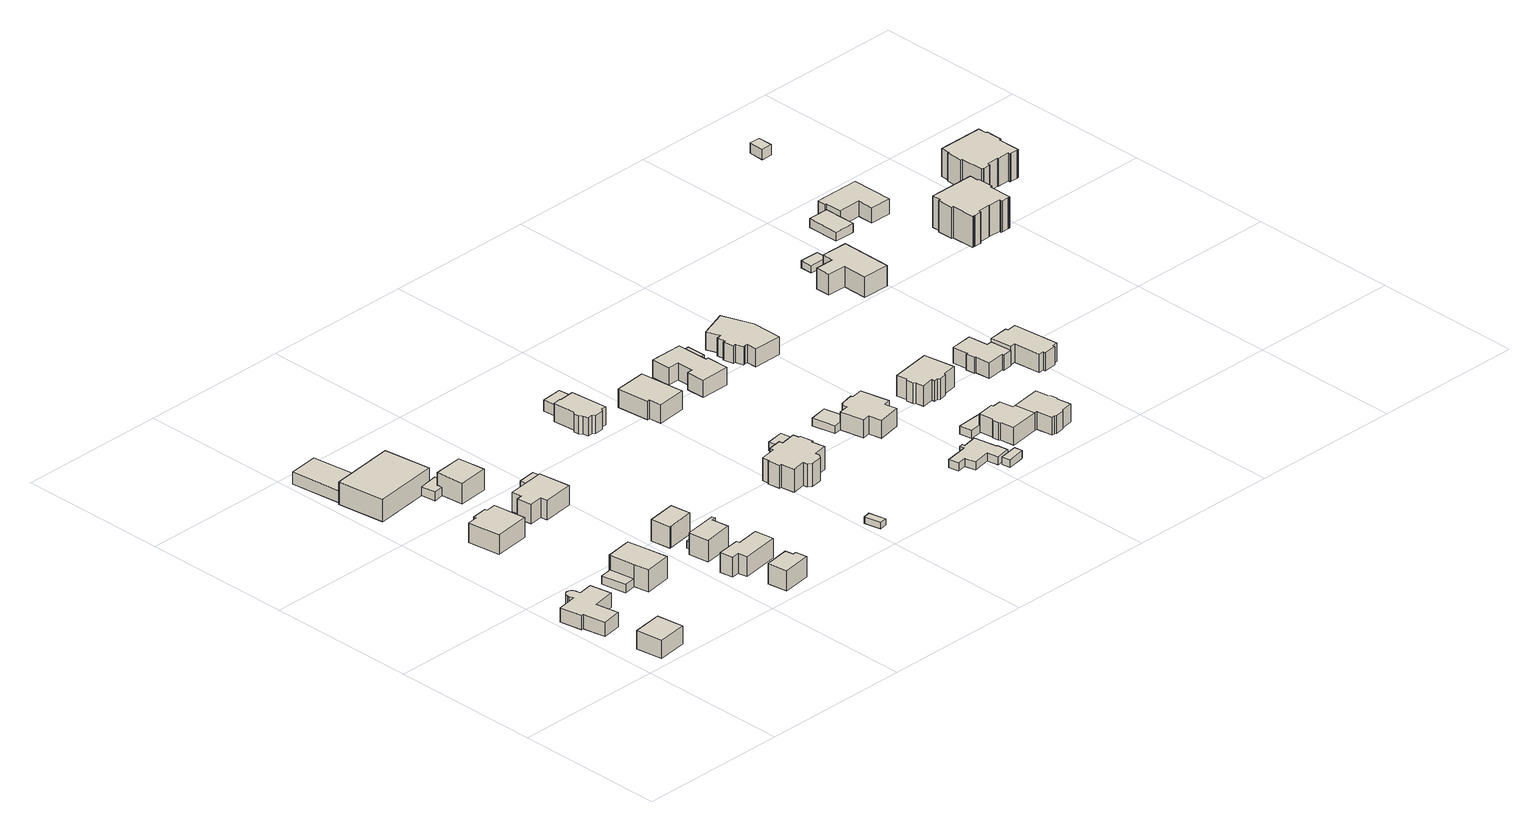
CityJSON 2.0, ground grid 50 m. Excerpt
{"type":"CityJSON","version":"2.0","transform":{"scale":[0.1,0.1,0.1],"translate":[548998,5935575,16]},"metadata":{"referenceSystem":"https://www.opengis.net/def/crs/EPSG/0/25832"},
"CityObjects":{
"building1":{"type":"Building","attributes":{"Gemeindeschluessel":"02200227","Geometrietyp2DReferenz":"3000","BezugspunktDach":"2000","function":"31001_1010","measuredHeight":7.15,"storeysAboveGround":2},"address":[{"country":"Germany","locality":"Hamburg","thoroughfareNumber":"17b","thoroughfareName":"Am Leuchtturm","postcode":"22559"}],"geometry":[{"type":"Solid","lod":"1","boundaries":[[[[0,1,2,3]],[[4,5,6,7]],[[2,4,7,3]],[[1,5,4,2]],[[0,6,5,1]],[[3,7,6,0]]]]}]},
"building2":{"type":"Building","attributes":{"Gemeindeschluessel":"02200227","Geometrietyp2DReferenz":"3000","BezugspunktDach":"2000","function":"31001_1010","measuredHeight":6.44,"storeysAboveGround":1},"address":[{"country":"Germany","locality":"Hamburg","thoroughfareNumber":"2a","thoroughfareName":"Leuchtturmweg","postcode":"22559"}],"geometry":[{"type":"Solid","lod":"1","boundaries":[[[[8,9,10,11,12,13,14,15,16,17,18,19,20,21,22,23,24,25,26]],[[27,28,29,30,31,32,33,34,35,36,37,38,39,40,41,42,43,44,45]],[[25,27,45,26]],[[24,28,27,25]],[[23,29,28,24]],[[22,30,29,23]],[[21,31,30,22]],[[20,32,31,21]],[[19,33,32,20]],[[18,34,33,19]],[[17,35,34,18]],[[16,36,35,17]],[[15,37,36,16]],[[14,38,37,15]],[[13,39,38,14]],[[12,40,39,13]],[[11,41,40,12]],[[10,42,41,11]],[[9,43,42,10]],[[8,44,43,9]],[[26,45,44,8]]]]}]},
"building3":{"type":"Building","attributes":{"Gemeindeschluessel":"02200227","Geometrietyp2DReferenz":"3000","BezugspunktDach":"2000","function":"31001_2460","measuredHeight":2.75,"storeysAboveGround":1},"address":[{"country":"Germany","locality":"Hamburg","thoroughfareName":"Leuchtturmweg","postcode":"22559"}],"geometry":[{"type":"Solid","lod":"1","boundaries":[[[[46,47,48,49]],[[50,51,52,53]],[[48,50,53,49]],[[47,51,50,48]],[[46,52,51,47]],[[49,53,52,46]]]]}]},
"building4":{"type":"Building","attributes":{"Gemeindeschluessel":"02200227","Geometrietyp2DReferenz":"3000","BezugspunktDach":"2000","function":"31001_1100","measuredHeight":9.57,"storeysAboveGround":1},"address":[{"country":"Germany","locality":"Hamburg","thoroughfareNumber":"2c","thoroughfareName":"Leuchtturmweg","postcode":"22559"}],"geometry":[{"type":"Solid","lod":"1","boundaries":[[[[54,55,56,57,58,59]],[[60,61,62,63,64,65]],[[58,60,65,59]],[[57,61,60,58]],[[56,62,61,57]],[[55,63,62,56]],[[54,64,63,55]],[[59,65,64,54]]]]}]},
"building5":{"type":"Building","attributes":{"Gemeindeschluessel":"02200227","Geometrietyp2DReferenz":"3000","BezugspunktDach":"2000","function":"31001_1010","measuredHeight":8.08,"storeysAboveGround":1},"address":[{"country":"Germany","locality":"Hamburg","thoroughfareNumber":"3","thoroughfareName":"Leuchtturmweg","postcode":"22559"}],"geometry":[{"type":"Solid","lod":"1","boundaries":[[[[66,67,68,69,70,71,72,73]],[[74,75,76,77,78,79,80,81]],[[72,74,81,73]],[[71,75,74,72]],[[70,76,75,71]],[[69,77,76,70]],[[68,78,77,69]],[[67,79,78,68]],[[66,80,79,67]],[[73,81,80,66]]]]}]},
"building6":{"type":"Building","attributes":{"Gemeindeschluessel":"02200227","Geometrietyp2DReferenz":"3000","BezugspunktDach":"2000","function":"31001_2700","measuredHeight":4.44,"storeysAboveGround":1},"address":[{"country":"Germany","locality":"Hamburg","thoroughfareNumber":"132a","thoroughfareName":"Tinsdaler Heideweg","postcode":"22559"}],"geometry":[{"type":"Solid","lod":"1","boundaries":[[[[82,83,84,85]],[[86,87,88,89]],[[84,86,89,85]],[[83,87,86,84]],[[82,88,87,83]],[[85,89,88,82]]]]}]},
"building7":{"type":"Building","attributes":{"Gemeindeschluessel":"02200227","Geometrietyp2DReferenz":"3000","BezugspunktDach":"2000","function":"31001_1010","measuredHeight":10.08,"storeysAboveGround":2},"address":[{"country":"Germany","locality":"Hamburg","thoroughfareName":"Am Leuchtturm","postcode":"22559"}],"geometry":[{"type":"Solid","lod":"1","boundaries":[[[[90,91,92,93,84]],[[94,95,96,97,98]],[[93,94,98,84]],[[92,95,94,93]],[[91,96,95,92]],[[90,97,96,91]],[[84,98,97,90]]]]}]},
"building8":{"type":"Building","attributes":{"Gemeindeschluessel":"02200227","Geometrietyp2DReferenz":"3000","BezugspunktDach":"2000","function":"31001_2460","measuredHeight":3.38,"storeysAboveGround":1},"address":[{"country":"Germany","locality":"Hamburg","thoroughfareName":"Am Leuchtturm","postcode":"22559"}],"geometry":[{"type":"Solid","lod":"1","boundaries":[[[[99,100,101,102,103,104]],[[105,106,107,108,109,110]],[[103,105,110,104]],[[102,106,105,103]],[[101,107,106,102]],[[100,108,107,101]],[[99,109,108,100]],[[104,110,109,99]]]]}]},
"building9":{"type":"Building","attributes":{"Gemeindeschluessel":"02200227","Geometrietyp2DReferenz":"3000","BezugspunktDach":"2000","function":"31001_1010","measuredHeight":9.31,"storeysAboveGround":1},"address":[{"country":"Germany","locality":"Hamburg","thoroughfareNumber":"19","thoroughfareName":"Am Leuchtturm","postcode":"22559"}],"geometry":[{"type":"Solid","lod":"1","boundaries":[[[[111,112,113,114,115,116]],[[117,118,119,120,121,122]],[[115,117,122,116]],[[114,118,117,115]],[[113,119,118,114]],[[112,120,119,113]],[[111,121,120,112]],[[116,122,121,111]]]]}]},
"building10":{"type":"Building","attributes":{"Gemeindeschluessel":"02200227","Geometrietyp2DReferenz":"3000","BezugspunktDach":"2000","function":"31001_1010","measuredHeight":9.74,"storeysAboveGround":1},"address":[{"country":"Germany","locality":"Hamburg","thoroughfareNumber":"31","thoroughfareName":"Am Leuchtturm","postcode":"22559"}],"geometry":[{"type":"Solid","lod":"1","boundaries":[[[[123,124,125,126]],[[127,128,129,130]],[[125,127,130,126]],[[124,128,127,125]],[[123,129,128,124]],[[126,130,129,123]]]]}]},
"building11":{"type":"Building","attributes":{"Gemeindeschluessel":"02200227","Geometrietyp2DReferenz":"3000","BezugspunktDach":"2000","function":"31001_1010","measuredHeight":8.54,"storeysAboveGround":1},"address":[{"country":"Germany","locality":"Hamburg","thoroughfareNumber":"27","thoroughfareName":"Am Leuchtturm","postcode":"22559"}],"geometry":[{"type":"Solid","lod":"1","boundaries":[[[[131,132,133,134,135,136,137,138,139]],[[140,141,142,143,144,145,146,147,148]],[[138,140,148,139]],[[137,141,140,138]],[[136,142,141,137]],[[135,143,142,136]],[[134,144,143,135]],[[133,145,144,134]],[[132,146,145,133]],[[131,147,146,132]],[[139,148,147,131]]]]}]},
"building12":{"type":"Building","attributes":{"Gemeindeschluessel":"02200227","Geometrietyp2DReferenz":"3000","BezugspunktDach":"2000","function":"31001_1010","measuredHeight":10.08,"storeysAboveGround":1},"address":[{"country":"Germany","locality":"Hamburg","thoroughfareNumber":"21","thoroughfareName":"Am Leuchtturm","postcode":"22559"}],"geometry":[{"type":"Solid","lod":"1","boundaries":[[[[149,150,151,152,153,154,155,156,157]],[[158,159,160,161,162,163,164,165,166]],[[156,158,166,157]],[[155,159,158,156]],[[154,160,159,155]],[[153,161,160,154]],[[152,162,161,153]],[[151,163,162,152]],[[150,164,163,151]],[[149,165,164,150]],[[157,166,165,149]]]]}]},
"building13":{"type":"Building","attributes":{"Gemeindeschluessel":"02200227","Geometrietyp2DReferenz":"3000","BezugspunktDach":"2000","function":"31001_1010","measuredHeight":8.75,"storeysAboveGround":1},"address":[{"country":"Germany","locality":"Hamburg","thoroughfareNumber":"23","thoroughfareName":"Am Leuchtturm","postcode":"22559"}],"geometry":[{"type":"Solid","lod":"1","boundaries":[[[[167,168,169,170,171,172]],[[173,174,175,176,177,178]],[[171,173,178,172]],[[170,174,173,171]],[[169,175,174,170]],[[168,176,175,169]],[[167,177,176,168]],[[172,178,177,167]]]]}]},
"building14":{"type":"Building","attributes":{"Gemeindeschluessel":"02200227","Geometrietyp2DReferenz":"3000","BezugspunktDach":"2000","function":"31001_1010","measuredHeight":9.47,"storeysAboveGround":1},"address":[{"country":"Germany","locality":"Hamburg","thoroughfareNumber":"25","thoroughfareName":"Am Leuchtturm","postcode":"22559"}],"geometry":[{"type":"Solid","lod":"1","boundaries":[[[[179,180,181,182,183]],[[184,185,186,187,188]],[[182,184,188,183]],[[181,185,184,182]],[[180,186,185,181]],[[179,187,186,180]],[[183,188,187,179]]]]}]},
"building15":{"type":"Building","attributes":{"Gemeindeschluessel":"02200227","Geometrietyp2DReferenz":"3000","BezugspunktDach":"2000","function":"31001_2460","measuredHeight":2.35,"storeysAboveGround":1},"address":[{"country":"Germany","locality":"Hamburg","thoroughfareName":"Am Leuchtturm","postcode":"22559"}],"geometry":[{"type":"Solid","lod":"1","boundaries":[[[[189,190,191,192]],[[193,194,195,196]],[[191,193,196,192]],[[190,194,193,191]],[[189,195,194,190]],[[192,196,195,189]]]]}]},
"building16":{"type":"Building","attributes":{"Gemeindeschluessel":"02200227","Geometrietyp2DReferenz":"3000","BezugspunktDach":"2000","function":"31001_2460","measuredHeight":3,"storeysAboveGround":1},"address":[{"country":"Germany","locality":"Hamburg","thoroughfareName":"Am Leuchtturm","postcode":"22559"}],"geometry":[{"type":"Solid","lod":"1","boundaries":[[[[197,198,199,200,201]],[[202,203,204,205,206]],[[200,202,206,201]],[[199,203,202,200]],[[198,204,203,199]],[[197,205,204,198]],[[201,206,205,197]]]]}]},
"building17":{"type":"Building","attributes":{"Gemeindeschluessel":"02200227","Geometrietyp2DReferenz":"3000","BezugspunktDach":"2000","function":"31001_2460","measuredHeight":2.07,"storeysAboveGround":1},"address":[{"country":"Germany","locality":"Hamburg","thoroughfareName":"Am Leuchtturm","postcode":"22559"}],"geometry":[{"type":"Solid","lod":"1","boundaries":[[[[207,208,209,210]],[[211,212,213,214]],[[209,211,214,210]],[[208,212,211,209]],[[207,213,212,208]],[[210,214,213,207]]]]}]},
"building18":{"type":"Building","attributes":{"Gemeindeschluessel":"02200227","Geometrietyp2DReferenz":"3000","BezugspunktDach":"2000","function":"31001_1100","measuredHeight":7.93,"storeysAboveGround":1},"address":[{"country":"Germany","locality":"Hamburg","thoroughfareNumber":"26","thoroughfareName":"Am Leuchtturm","postcode":"22559"}],"geometry":[{"type":"Solid","lod":"1","boundaries":[[[[215,216,217,218,219,220,221,222,223,224,225,226,227,228]],[[229,230,231,232,233,234,235,236,237,238,239,240,241,242]],[[227,229,242,228]],[[226,230,229,227]],[[225,231,230,226]],[[224,232,231,225]],[[223,233,232,224]],[[222,234,233,223]],[[221,235,234,222]],[[220,236,235,221]],[[219,237,236,220]],[[218,238,237,219]],[[217,239,238,218]],[[216,240,239,217]],[[215,241,240,216]],[[228,242,241,215]]]]}]},
"building19":{"type":"Building","attributes":{"Gemeindeschluessel":"02200227","Geometrietyp2DReferenz":"3000","BezugspunktDach":"2000","function":"31001_1010","measuredHeight":8.95,"storeysAboveGround":1},"address":[{"country":"Germany","locality":"Hamburg","thoroughfareNumber":"2","thoroughfareName":"Leuchtturmweg","postcode":"22559"}],"geometry":[{"type":"Solid","lod":"1","boundaries":[[[[243,244,245,246,247,248,249,250,251,252,253,254,255,256,257,258,259,260,261,262,263,264,265]],[[266,267,268,269,270,271,272,273,274,275,276,277,278,279,280,281,282,283,284,285,286,287,288]],[[264,266,288,265]],[[263,267,266,264]],[[262,268,267,263]],[[261,269,268,262]],[[260,270,269,261]],[[259,271,270,260]],[[258,272,271,259]],[[257,273,272,258]],[[256,274,273,257]],[[255,275,274,256]],[[254,276,275,255]],[[253,277,276,254]],[[252,278,277,253]],[[251,279,278,252]],[[250,280,279,251]],[[249,281,280,250]],[[248,282,281,249]],[[247,283,282,248]],[[246,284,283,247]],[[245,285,284,246]],[[244,286,285,245]],[[243,287,286,244]],[[265,288,287,243]]]]}]},
"building20":{"type":"Building","attributes":{"Gemeindeschluessel":"02200227","Geometrietyp2DReferenz":"3000","BezugspunktDach":"2000","function":"31001_2460","measuredHeight":4.16,"storeysAboveGround":1},"address":[{"country":"Germany","locality":"Hamburg","thoroughfareName":"Am Leuchtturm","postcode":"22559"}],"geometry":[{"type":"Solid","lod":"1","boundaries":[[[[289,290,291,292,293]],[[294,295,296,297,298]],[[292,294,298,293]],[[291,295,294,292]],[[290,296,295,291]],[[289,297,296,290]],[[293,298,297,289]]]]}]},
"building21":{"type":"Building","attributes":{"Gemeindeschluessel":"02200227","Geometrietyp2DReferenz":"3000","BezugspunktDach":"2000","function":"31001_2460","measuredHeight":2.77,"storeysAboveGround":1},"address":[{"country":"Germany","locality":"Hamburg","thoroughfareName":"Leuchtturmweg","postcode":"22559"}],"geometry":[{"type":"Solid","lod":"1","boundaries":[[[[299,300,258,257,256,255,301]],[[302,303,304,305,306,307,308]],[[255,302,308,301]],[[256,303,302,255]],[[257,304,303,256]],[[258,305,304,257]],[[300,306,305,258]],[[299,307,306,300]],[[301,308,307,299]]]]}]},
"building22":{"type":"Building","attributes":{"Gemeindeschluessel":"02200227","Geometrietyp2DReferenz":"3000","BezugspunktDach":"2000","function":"31001_1010","measuredHeight":8.62,"storeysAboveGround":1},"address":[{"country":"Germany","locality":"Hamburg","thoroughfareNumber":"7","thoroughfareName":"Leuchtturmweg","postcode":"22559"}],"geometry":[{"type":"Solid","lod":"1","boundaries":[[[[309,310,311,312,313,314]],[[315,316,317,318,319,320]],[[313,315,320,314]],[[312,316,315,313]],[[311,317,316,312]],[[310,318,317,311]],[[309,319,318,310]],[[314,320,319,309]]]]}]},
"building23":{"type":"Building","attributes":{"Gemeindeschluessel":"02200227","Geometrietyp2DReferenz":"3000","BezugspunktDach":"2000","function":"31001_2460","measuredHeight":2.58,"storeysAboveGround":1},"address":[{"country":"Germany","locality":"Hamburg","thoroughfareName":"Leuchtturmweg","postcode":"22559"}],"geometry":[{"type":"Solid","lod":"1","boundaries":[[[[321,322,323,324,325,326]],[[327,328,329,330,331,332]],[[325,327,332,326]],[[324,328,327,325]],[[323,329,328,324]],[[322,330,329,323]],[[321,331,330,322]],[[326,332,331,321]]]]}]},
"building24":{"type":"Building","attributes":{"Gemeindeschluessel":"02200227","Geometrietyp2DReferenz":"3000","BezugspunktDach":"2000","function":"31001_1100","measuredHeight":7.25,"storeysAboveGround":1},"address":[{"country":"Germany","locality":"Hamburg","thoroughfareNumber":"9","thoroughfareName":"Leuchtturmweg","postcode":"22559"}],"geometry":[{"type":"Solid","lod":"1","boundaries":[[[[333,334,335,336,337,338,339,340,341,342]],[[343,344,345,346,347,348,349,350,351,352]],[[341,343,352,342]],[[340,344,343,341]],[[339,345,344,340]],[[338,346,345,339]],[[337,347,346,338]],[[336,348,347,337]],[[335,349,348,336]],[[334,350,349,335]],[[333,351,350,334]],[[342,352,351,333]]]]}]},
"building25":{"type":"Building","attributes":{"Gemeindeschluessel":"02200227","Geometrietyp2DReferenz":"3000","BezugspunktDach":"2000","function":"31001_1010","measuredHeight":2.7,"storeysAboveGround":1},"address":[{"country":"Germany","locality":"Hamburg","thoroughfareNumber":"14","thoroughfareName":"Am Leuchtturm","postcode":"22559"}],"geometry":[{"type":"Solid","lod":"1","boundaries":[[[[353,354,355,356,357,358,359,360,361,362,363,364,365,366]],[[367,368,369,370,371,372,373,374,375,376,377,378,379,380]],[[365,367,380,366]],[[364,368,367,365]],[[363,369,368,364]],[[362,370,369,363]],[[361,371,370,362]],[[360,372,371,361]],[[359,373,372,360]],[[358,374,373,359]],[[357,375,374,358]],[[356,376,375,357]],[[355,377,376,356]],[[354,378,377,355]],[[353,379,378,354]],[[366,380,379,353]]]]}]},
"building26":{"type":"Building","attributes":{"Gemeindeschluessel":"02200227","Geometrietyp2DReferenz":"3000","BezugspunktDach":"2000","function":"31001_1100","measuredHeight":7.59,"storeysAboveGround":1},"address":[{"country":"Germany","locality":"Hamburg","thoroughfareNumber":"8","thoroughfareName":"Leuchtturmweg","postcode":"22559"}],"geometry":[{"type":"Solid","lod":"1","boundaries":[[[[381,382,324,323,322,383,384,385,386,387,388,389,390,391]],[[392,393,394,395,396,397,398,399,400,401,402,403,404,405]],[[390,392,405,391]],[[389,393,392,390]],[[388,394,393,389]],[[387,395,394,388]],[[386,396,395,387]],[[385,397,396,386]],[[384,398,397,385]],[[383,399,398,384]],[[322,400,399,383]],[[323,401,400,322]],[[324,402,401,323]],[[382,403,402,324]],[[381,404,403,382]],[[391,405,404,381]]]]}]},
"building27":{"type":"Building","attributes":{"Gemeindeschluessel":"02200227","Geometrietyp2DReferenz":"3000","BezugspunktDach":"2000","function":"31001_2460","measuredHeight":2.85,"storeysAboveGround":1},"address":[{"country":"Germany","locality":"Hamburg","thoroughfareName":"Am Leuchtturm","postcode":"22559"}],"geometry":[{"type":"Solid","lod":"1","boundaries":[[[[406,407,408,409,410]],[[411,412,413,414,415]],[[409,411,415,410]],[[408,412,411,409]],[[407,413,412,408]],[[406,414,413,407]],[[410,415,414,406]]]]}]},
"building28":{"type":"Building","attributes":{"Gemeindeschluessel":"02200227","Geometrietyp2DReferenz":"3000","BezugspunktDach":"2000","function":"31001_2460","measuredHeight":4.83,"storeysAboveGround":1},"address":[{"country":"Germany","locality":"Hamburg","thoroughfareName":"Leuchtturmweg","postcode":"22559"}],"geometry":[{"type":"Solid","lod":"1","boundaries":[[[[416,417,418,419]],[[420,421,422,423]],[[418,420,423,419]],[[417,421,420,418]],[[416,422,421,417]],[[419,423,422,416]]]]}]},
"building29":{"type":"Building","attributes":{"Gemeindeschluessel":"02200227","Geometrietyp2DReferenz":"3000","BezugspunktDach":"2000","function":"31001_2460","measuredHeight":2.62,"storeysAboveGround":1},"address":[{"country":"Germany","locality":"Hamburg","thoroughfareName":"Leuchtturmweg","postcode":"22559"}],"geometry":[{"type":"Solid","lod":"1","boundaries":[[[[424,425,426,427,428,429]],[[430,431,432,433,434,435]],[[428,430,435,429]],[[427,431,430,428]],[[426,432,431,427]],[[425,433,432,426]],[[424,434,433,425]],[[429,435,434,424]]]]}]},
"building30":{"type":"Building","attributes":{"Gemeindeschluessel":"02200227","Geometrietyp2DReferenz":"3000","BezugspunktDach":"2000","function":"31001_1010","measuredHeight":7.12,"storeysAboveGround":1},"address":[{"country":"Germany","locality":"Hamburg","thoroughfareNumber":"12a","thoroughfareName":"Leuchtturmweg","postcode":"22559"}],"geometry":[{"type":"Solid","lod":"1","boundaries":[[[[436,437,438,439,440,441,442,443,444,445,446,447,448,449]],[[450,451,452,453,454,455,456,457,458,459,460,461,462,463]],[[448,450,463,449]],[[447,451,450,448]],[[446,452,451,447]],[[445,453,452,446]],[[444,454,453,445]],[[443,455,454,444]],[[442,456,455,443]],[[441,457,456,442]],[[440,458,457,441]],[[439,459,458,440]],[[438,460,459,439]],[[437,461,460,438]],[[436,462,461,437]],[[449,463,462,436]]]]}]},
"building31":{"type":"Building","attributes":{"Gemeindeschluessel":"02200227","Geometrietyp2DReferenz":"3000","BezugspunktDach":"2000","function":"31001_1010","measuredHeight":6.06,"storeysAboveGround":1},"address":[{"country":"Germany","locality":"Hamburg","thoroughfareNumber":"11","thoroughfareName":"Leuchtturmweg","postcode":"22559"}],"geometry":[{"type":"Solid","lod":"1","boundaries":[[[[464,465,466,467,468,469,470,471,472,473,474,475,476,477,478]],[[479,480,481,482,483,484,485,486,487,488,489,490,491,492,493]],[[477,479,493,478]],[[476,480,479,477]],[[475,481,480,476]],[[474,482,481,475]],[[473,483,482,474]],[[472,484,483,473]],[[471,485,484,472]],[[470,486,485,471]],[[469,487,486,470]],[[468,488,487,469]],[[467,489,488,468]],[[466,490,489,467]],[[465,491,490,466]],[[464,492,491,465]],[[478,493,492,464]]]]}]},
"building32":{"type":"Building","attributes":{"Gemeindeschluessel":"02200227","Geometrietyp2DReferenz":"3000","BezugspunktDach":"2000","function":"31001_1010","measuredHeight":8.93,"storeysAboveGround":1},"address":[{"country":"Germany","locality":"Hamburg","thoroughfareNumber":"10","thoroughfareName":"Leuchtturmweg","postcode":"22559"}],"geometry":[{"type":"Solid","lod":"1","boundaries":[[[[494,495,496,497,498,499,500,501,502,503,504,505,506,507]],[[508,509,510,511,512,513,514,515,516,517,518,519,520,521]],[[506,508,521,507]],[[505,509,508,506]],[[504,510,509,505]],[[503,511,510,504]],[[502,512,511,503]],[[501,513,512,502]],[[500,514,513,501]],[[499,515,514,500]],[[498,516,515,499]],[[497,517,516,498]],[[496,518,517,497]],[[495,519,518,496]],[[494,520,519,495]],[[507,521,520,494]]]]}]},
"building33":{"type":"Building","attributes":{"Gemeindeschluessel":"02200227","Geometrietyp2DReferenz":"3000","BezugspunktDach":"2000","function":"31001_1010","measuredHeight":7.49,"storeysAboveGround":1},"address":[{"country":"Germany","locality":"Hamburg","thoroughfareNumber":"12","thoroughfareName":"Leuchtturmweg","postcode":"22559"}],"geometry":[{"type":"Solid","lod":"1","boundaries":[[[[522,523,524,447,446,525,526,527,528,529,530,531,532,533]],[[534,535,536,537,538,539,540,541,452,451,542,543,544,545]],[[532,534,545,533]],[[531,535,534,532]],[[530,536,535,531]],[[529,537,536,530]],[[528,538,537,529]],[[527,539,538,528]],[[526,540,539,527]],[[525,541,540,526]],[[446,452,541,525]],[[447,451,452,446]],[[524,542,451,447]],[[523,543,542,524]],[[522,544,543,523]],[[533,545,544,522]]]]}]},
"building34":{"type":"Building","attributes":{"Gemeindeschluessel":"02200227","Geometrietyp2DReferenz":"3000","BezugspunktDach":"2000","function":"31001_1010","measuredHeight":7.48,"storeysAboveGround":1},"address":[{"country":"Germany","locality":"Hamburg","thoroughfareNumber":"16","thoroughfareName":"Leuchtturmweg","postcode":"22559"}],"geometry":[{"type":"Solid","lod":"1","boundaries":[[[[546,547,548,549,550,551,552,553,554,555,556,557]],[[558,559,560,561,562,563,564,565,566,567,568,569]],[[556,558,569,557]],[[555,559,558,556]],[[554,560,559,555]],[[553,561,560,554]],[[552,562,561,553]],[[551,563,562,552]],[[550,564,563,551]],[[549,565,564,550]],[[548,566,565,549]],[[547,567,566,548]],[[546,568,567,547]],[[557,569,568,546]]]]}]},
"building35":{"type":"Building","attributes":{"Gemeindeschluessel":"02200227","Geometrietyp2DReferenz":"3000","BezugspunktDach":"2000","function":"31001_1010","measuredHeight":7.53,"storeysAboveGround":1},"address":[{"country":"Germany","locality":"Hamburg","thoroughfareNumber":"18","thoroughfareName":"Leuchtturmweg","postcode":"22559"}],"geometry":[{"type":"Solid","lod":"1","boundaries":[[[[570,571,572,573,574,575,576,577,578,579,580,581]],[[582,583,584,585,586,587,588,589,590,591,592,593]],[[580,582,593,581]],[[579,583,582,580]],[[578,584,583,579]],[[577,585,584,578]],[[576,586,585,577]],[[575,587,586,576]],[[574,588,587,575]],[[573,589,588,574]],[[572,590,589,573]],[[571,591,590,572]],[[570,592,591,571]],[[581,593,592,570]]]]}]},
"building36":{"type":"Building","attributes":{"Gemeindeschluessel":"02200227","Geometrietyp2DReferenz":"3000","BezugspunktDach":"2000","function":"31001_1010","measuredHeight":9.21,"storeysAboveGround":1},"address":[{"country":"Germany","locality":"Hamburg","thoroughfareNumber":"13","thoroughfareName":"Leuchtturmweg","postcode":"22559"}],"geometry":[{"type":"Solid","lod":"1","boundaries":[[[[594,595,596,597,598,599,600,601]],[[602,603,604,605,606,607,608,609]],[[600,602,609,601]],[[599,603,602,600]],[[598,604,603,599]],[[597,605,604,598]],[[596,606,605,597]],[[595,607,606,596]],[[594,608,607,595]],[[601,609,608,594]]]]}]},
"building37":{"type":"Building","attributes":{"Gemeindeschluessel":"02200227","Geometrietyp2DReferenz":"3000","BezugspunktDach":"2000","function":"31001_2460","measuredHeight":2.35,"storeysAboveGround":1},"address":[{"country":"Germany","locality":"Hamburg","thoroughfareName":"Leuchtturmweg","postcode":"22559"}],"geometry":[{"type":"Solid","lod":"1","boundaries":[[[[610,611,612,613]],[[614,615,616,617]],[[612,614,617,613]],[[611,615,614,612]],[[610,616,615,611]],[[613,617,616,610]]]]}]},
"building38":{"type":"Building","attributes":{"Gemeindeschluessel":"02200227","Geometrietyp2DReferenz":"3000","BezugspunktDach":"2000","function":"31001_2460","measuredHeight":3.01,"storeysAboveGround":1},"address":[{"country":"Germany","locality":"Hamburg","thoroughfareName":"Leuchtturmweg","postcode":"22559"}],"geometry":[{"type":"Solid","lod":"1","boundaries":[[[[618,619,620,621,622]],[[623,624,625,626,627]],[[621,623,627,622]],[[620,624,623,621]],[[619,625,624,620]],[[618,626,625,619]],[[622,627,626,618]]]]}]},
"building39":{"type":"Building","attributes":{"Gemeindeschluessel":"02200227","Geometrietyp2DReferenz":"3000","BezugspunktDach":"2000","function":"31001_1100","measuredHeight":5.92,"storeysAboveGround":1},"address":[{"country":"Germany","locality":"Hamburg","thoroughfareNumber":"15","thoroughfareName":"Leuchtturmweg","postcode":"22559"}],"geometry":[{"type":"Solid","lod":"1","boundaries":[[[[628,629,630,631,632,633,634,635]],[[636,637,638,639,640,641,642,643]],[[634,636,643,635]],[[633,637,636,634]],[[632,638,637,633]],[[631,639,638,632]],[[630,640,639,631]],[[629,641,640,630]],[[628,642,641,629]],[[635,643,642,628]]]]}]},
"building40":{"type":"Building","attributes":{"Gemeindeschluessel":"02200227","Geometrietyp2DReferenz":"3000","BezugspunktDach":"2000","function":"31001_1010","measuredHeight":13.49,"storeysAboveGround":2},"address":[{"country":"Germany","locality":"Hamburg","thoroughfareNumber":"17c","thoroughfareName":"Leuchtturmweg","postcode":"22559"}],"geometry":[{"type":"Solid","lod":"1","boundaries":[[[[644,645,646,647,648,649,650,651,652,653,654,655,656,657,658,659,660,661,662,663,664,665,666,667]],[[668,669,670,671,672,673,674,675,676,677,678,679,680,681,682,683,684,685,686,687,688,689,690,691]],[[666,668,691,667]],[[665,669,668,666]],[[664,670,669,665]],[[663,671,670,664]],[[662,672,671,663]],[[661,673,672,662]],[[660,674,673,661]],[[659,675,674,660]],[[658,676,675,659]],[[657,677,676,658]],[[656,678,677,657]],[[655,679,678,656]],[[654,680,679,655]],[[653,681,680,654]],[[652,682,681,653]],[[651,683,682,652]],[[650,684,683,651]],[[649,685,684,650]],[[648,686,685,649]],[[647,687,686,648]],[[646,688,687,647]],[[645,689,688,646]],[[644,690,689,645]],[[667,691,690,644]]]]}]},
"building41":{"type":"Building","attributes":{"Gemeindeschluessel":"02200227","Geometrietyp2DReferenz":"3000","BezugspunktDach":"2000","function":"31001_1310","measuredHeight":5.78,"storeysAboveGround":1},"address":[{"country":"Germany","locality":"Hamburg","thoroughfareName":"Leuchtturmweg","postcode":"22559"}],"geometry":[{"type":"Solid","lod":"1","boundaries":[[[[692,693,694,695]],[[696,697,698,699]],[[694,696,699,695]],[[693,697,696,694]],[[692,698,697,693]],[[695,699,698,692]]]]}]},
"building42":{"type":"Building","attributes":{"Gemeindeschluessel":"02200227","Geometrietyp2DReferenz":"3000","BezugspunktDach":"2000","function":"31001_1010","measuredHeight":12.33,"storeysAboveGround":2},"address":[{"country":"Germany","locality":"Hamburg","thoroughfareNumber":"19c","thoroughfareName":"Leuchtturmweg","postcode":"22559"}],"geometry":[{"type":"Solid","lod":"1","boundaries":[[[[700,701,702,703,704,705,706,707,708,709,710,711,712,713,714,715,716,717,718,719,720,721,722,723]],[[724,725,726,727,728,729,730,731,732,733,734,735,736,737,738,739,740,741,742,743,744,745,746,747]],[[722,724,747,723]],[[721,725,724,722]],[[720,726,725,721]],[[719,727,726,720]],[[718,728,727,719]],[[717,729,728,718]],[[716,730,729,717]],[[715,731,730,716]],[[714,732,731,715]],[[713,733,732,714]],[[712,734,733,713]],[[711,735,734,712]],[[710,736,735,711]],[[709,737,736,710]],[[708,738,737,709]],[[707,739,738,708]],[[706,740,739,707]],[[705,741,740,706]],[[704,742,741,705]],[[703,743,742,704]],[[702,744,743,703]],[[701,745,744,702]],[[700,746,745,701]],[[723,747,746,700]]]]}]}
},
"vertices":[
[46,97,28],[145,111,28],[157,21,28],[58,8,28],[157,21,89],[145,111,89],[46,97,89],[58,8,89],
[106,230,19],[41,219,19],[28,294,19],[21,293,19],[8,367,19],[73,378,19],[70,394,19],[70,401,19],[72,408,19],[77,413,19],[84,416,19],[91,415,19],[97,412,19],[102,407,19],[104,400,19],[107,384,19],[155,392,19],[168,319,19],[93,306,19],[168,319,67],[155,392,67],[107,384,67],[104,400,67],[102,407,67],[97,412,67],[91,415,67],[84,416,67],[77,413,67],[72,408,67],[70,401,67],[70,394,67],[73,378,67],[8,367,67],[21,293,67],[28,294,67],[41,219,67],[106,230,67],[93,306,67],
[280,435,19],[293,352,19],[253,346,19],[240,429,19],[253,346,47],[293,352,47],[280,435,47],[240,429,47],
[370,452,21],[391,314,21],[301,300,21],[293,352,21],[280,435,21],[280,438,21],[280,435,95],[293,352,95],[301,300,95],[391,314,95],[370,452,95],[280,438,95],
[171,876,17],[223,883,17],[224,875,17],[258,879,17],[271,769,17],[151,755,17],[138,864,17],[172,868,17],[138,864,83],[151,755,83],[271,769,83],[258,879,83],[224,875,83],[223,883,83],[171,876,83],[172,868,83],
[123,1473,7],[145,1301,7],[45,1289,7],[24,1461,7],[45,1289,47],[145,1301,47],[123,1473,47],[24,1461,47],
[254,1315,7],[274,1158,7],[58,1131,7],[38,1288,7],[38,1288,82],[58,1131,82],[274,1158,82],[254,1315,82],[45,1289,82],
[290,1151,18],[295,1117,18],[263,1114,18],[264,1097,18],[232,1092,18],[225,1140,18],[232,1092,48],[264,1097,48],[263,1114,48],[295,1117,48],[290,1151,48],[225,1140,48],
[672,29,27],[576,15,27],[567,82,27],[650,94,27],[654,67,27],[666,68,27],[654,67,95],[650,94,95],[567,82,95],[576,15,95],[672,29,95],[666,68,95],
[361,1124,20],[371,1032,20],[272,1022,20],[263,1114,20],[272,1022,90],[371,1032,90],[361,1124,90],[263,1114,90],
[450,902,22],[468,904,22],[481,798,22],[378,785,22],[375,808,22],[331,803,22],[324,852,22],[344,855,22],[340,889,22],[344,855,87],[324,852,87],[331,803,87],[375,808,87],[378,785,87],[481,798,87],[468,904,87],[450,902,87],[340,889,87],
[552,188,23],[526,184,23],[520,229,23],[546,232,23],[597,239,23],[599,228,23],[674,239,23],[683,175,23],[557,157,23],[683,175,89],[674,239,89],[599,228,89],[597,239,89],[546,232,89],[520,229,89],[526,184,89],[552,188,89],[557,157,89],
[631,305,24],[535,292,24],[526,360,24],[635,375,24],[637,363,24],[623,362,24],[637,363,97],[635,375,97],[526,360,97],[535,292,97],[631,305,97],[623,362,97],
[610,440,21],[519,427,21],[516,426,21],[506,492,21],[601,506,21],[506,492,93],[516,426,93],[519,427,93],[610,440,93],[601,506,93],
[621,373,24],[550,363,24],[547,390,24],[617,401,24],[547,390,48],[550,363,48],[621,373,48],[617,401,48],
[503,966,20],[510,909,20],[468,904,20],[450,902,20],[443,958,20],[450,902,50],[468,904,50],[510,909,50],[503,966,50],[443,958,50],
[999,120,26],[1023,126,26],[1035,70,26],[1010,65,26],[1035,70,47],[1023,126,47],[999,120,47],[1010,65,47],
[842,1020,24],[813,1018,24],[803,1025,24],[787,1024,24],[785,1043,24],[776,1050,24],[775,1067,24],[782,1076,24],[776,1150,24],[802,1153,24],[802,1150,24],[855,1154,24],[866,1031,24],[850,1030,24],[866,1031,85],[855,1154,85],[802,1150,85],[802,1153,85],[776,1150,85],[782,1076,85],[775,1067,85],[776,1050,85],[785,1043,85],[787,1024,85],[803,1025,85],[813,1018,85],[842,1020,85],[850,1030,85],
[1027,378,26],[1024,391,26],[979,384,26],[972,429,26],[966,428,26],[959,468,26],[965,469,26],[961,493,26],[1013,502,26],[1011,514,26],[1058,521,26],[1060,509,26],[1105,517,26],[1111,518,26],[1115,498,26],[1121,499,26],[1128,455,26],[1122,454,26],[1130,409,26],[1084,401,26],[1087,388,26],[1077,375,26],[1040,369,26],[1077,375,103],[1087,388,103],[1084,401,103],[1130,409,103],[1122,454,103],[1128,455,103],[1121,499,103],[1115,498,103],[1111,518,103],[1105,517,103],[1060,509,103],[1058,521,103],[1011,514,103],[1013,502,103],[961,493,103],[965,469,103],[959,468,103],[966,428,103],[972,429,103],[979,384,103],[1024,391,103],[1027,378,103],[1040,369,103],
[872,1156,23],[802,1150,23],[802,1153,23],[797,1212,23],[866,1218,23],[797,1212,60],[802,1153,60],[802,1150,60],[872,1156,60],[866,1218,60],
[1151,607,26],[1167,507,26],[1092,597,26],[1105,517,54],[1111,518,54],[1115,498,54],[1121,499,54],[1167,507,54],[1151,607,54],[1092,597,54],
[964,958,30],[954,1066,30],[1060,1076,30],[1074,927,30],[976,918,30],[972,959,30],[976,918,92],[1074,927,92],[1060,1076,92],[954,1066,92],[964,958,92],[972,959,92],
[1335,614,27],[1347,553,27],[1350,536,27],[1316,530,27],[1291,525,27],[1275,602,27],[1291,525,53],[1316,530,53],[1350,536,53],[1347,553,53],[1335,614,53],[1275,602,53],
[1159,989,33],[1178,990,33],[1177,1046,33],[1138,1046,33],[1137,1109,33],[1246,1110,33],[1248,1003,33],[1256,1003,33],[1257,929,33],[1160,927,33],[1257,929,91],[1256,1003,91],[1248,1003,91],[1246,1110,91],[1137,1109,91],[1138,1046,91],[1177,1046,91],[1178,990,91],[1159,989,91],[1160,927,91],
[1430,98,27],[1423,135,27],[1392,129,27],[1386,162,27],[1462,175,27],[1459,191,27],[1472,193,27],[1474,184,27],[1522,193,27],[1535,117,27],[1538,118,27],[1544,80,27],[1496,72,27],[1489,109,27],[1496,72,54],[1544,80,54],[1538,118,54],[1535,117,54],[1522,193,54],[1474,184,54],[1472,193,54],[1459,191,54],[1462,175,54],[1386,162,54],[1392,129,54],[1423,135,54],[1430,98,54],[1489,109,54],
[1357,455,27],[1331,450,27],[1353,555,27],[1353,559,27],[1399,569,27],[1400,563,27],[1439,570,27],[1458,474,27],[1435,469,27],[1443,429,27],[1366,413,27],[1443,429,87],[1435,469,87],[1458,474,87],[1439,570,87],[1400,563,87],[1399,569,87],[1353,559,87],[1353,555,87],[1347,553,87],[1350,536,87],[1316,530,87],[1331,450,87],[1357,455,87],[1366,413,87],
[1565,74,28],[1570,48,28],[1566,47,28],[1509,36,28],[1504,64,28],[1509,36,54],[1566,47,54],[1570,48,54],[1565,74,54],[1504,64,54],
[1285,1111,34],[1286,1048,34],[1247,1047,34],[1246,1110,34],[1247,1047,69],[1286,1048,69],[1285,1111,69],[1246,1110,69],
[1545,227,28],[1539,269,28],[1618,274,28],[1623,240,28],[1583,234,28],[1583,232,28],[1583,234,55],[1623,240,55],[1618,274,55],[1539,269,55],[1545,227,55],[1583,232,55],
[1588,163,31],[1586,181,31],[1589,187,31],[1583,232,31],[1583,234,31],[1623,240,31],[1641,243,31],[1642,235,31],[1672,239,31],[1679,192,31],[1689,194,31],[1699,125,31],[1600,111,31],[1593,158,31],[1600,111,91],[1699,125,91],[1689,194,91],[1679,192,91],[1672,239,91],[1642,235,91],[1641,243,91],[1623,240,91],[1583,234,91],[1583,232,91],[1589,187,91],[1586,181,91],[1588,163,91],[1593,158,91],
[1367,970,34],[1361,997,34],[1353,995,34],[1346,1030,34],[1355,1031,34],[1350,1058,34],[1360,1060,34],[1367,1062,34],[1351,1106,34],[1444,1139,34],[1480,1038,34],[1480,937,34],[1384,937,34],[1384,972,34],[1377,972,34],[1384,972,94],[1384,937,94],[1480,937,94],[1480,1038,94],[1444,1139,94],[1351,1106,94],[1367,1062,94],[1360,1060,94],[1350,1058,94],[1355,1031,94],[1346,1030,94],[1353,995,94],[1361,997,94],[1367,970,94],[1377,972,94],
[1660,447,28],[1635,443,28],[1629,448,28],[1617,446,28],[1615,456,28],[1575,449,28],[1570,477,28],[1565,481,28],[1561,504,28],[1566,510,28],[1560,544,28],[1695,565,28],[1711,461,28],[1665,453,28],[1711,461,97],[1695,565,97],[1560,544,97],[1566,510,97],[1561,504,97],[1565,481,97],[1570,477,97],[1575,449,97],[1615,456,97],[1617,446,97],[1629,448,97],[1635,443,97],[1660,447,97],[1665,453,97],
[1726,73,31],[1717,72,31],[1709,126,31],[1788,208,31],[1794,162,31],[1799,157,31],[1802,138,31],[1799,132,31],[1806,85,31],[1766,79,31],[1761,74,31],[1733,70,31],[1761,74,91],[1766,79,91],[1806,85,91],[1799,132,91],[1802,138,91],[1799,157,91],[1794,162,91],[1788,208,91],[1709,126,91],[1717,72,91],[1726,73,91],[1733,70,91],
[1872,559,32],[1878,493,32],[1896,495,32],[1903,423,32],[1871,420,32],[1870,424,32],[1811,418,32],[1807,468,32],[1802,468,32],[1799,499,32],[1804,499,32],[1799,552,32],[1804,499,85],[1799,499,85],[1802,468,85],[1807,468,85],[1811,418,85],[1870,424,85],[1871,420,85],[1903,423,85],[1896,495,85],[1878,493,85],[1872,559,85],[1799,552,85],
[1962,501,36],[1963,493,36],[1995,497,36],[2010,343,36],[1991,341,36],[1992,333,36],[1948,329,36],[1948,336,36],[1930,334,36],[1921,425,36],[1903,423,36],[1896,495,36],[1903,423,97],[1921,425,97],[1930,334,97],[1948,336,97],[1948,329,97],[1992,333,97],[1991,341,97],[2010,343,97],[1995,497,97],[1963,493,97],[1962,501,97],[1896,495,97],
[1869,977,40],[1870,1058,40],[1806,1059,40],[1806,1109,40],[1870,1108,40],[1871,1147,40],[1960,1145,40],[1958,975,40],[1960,1145,109],[1871,1147,109],[1870,1108,109],[1806,1109,109],[1806,1059,109],[1870,1058,109],[1869,977,109],[1958,975,109],
[1859,1222,39],[1923,1221,39],[1922,1182,39],[1859,1182,39],[1922,1182,63],[1923,1221,63],[1859,1222,63],[1859,1182,63],
[2033,1254,39],[2034,1361,39],[2098,1361,39],[2102,1361,39],[2102,1254,39],[2102,1361,69],[2098,1361,69],[2034,1361,69],[2033,1254,69],[2102,1254,69],
[2178,1254,37],[2179,1306,37],[2102,1306,37],[2102,1361,37],[2098,1361,37],[2098,1391,37],[2249,1391,37],[2249,1253,37],[2249,1391,88],[2098,1391,88],[2098,1361,88],[2102,1361,88],[2102,1306,88],[2179,1306,88],[2178,1254,88],[2249,1253,88],
[2448,969,23],[2445,969,23],[2422,969,23],[2419,969,23],[2419,977,23],[2378,977,23],[2376,977,23],[2335,976,23],[2335,969,23],[2333,969,23],[2309,969,23],[2306,969,23],[2301,969,23],[2301,1047,23],[2295,1047,23],[2295,1100,23],[2301,1100,23],[2301,1129,23],[2454,1129,23],[2454,1100,23],[2459,1100,23],[2459,1047,23],[2453,1047,23],[2453,969,23],[2453,1047,128],[2459,1047,128],[2459,1100,128],[2454,1100,128],[2454,1129,128],[2301,1129,128],[2301,1100,128],[2295,1100,128],[2295,1047,128],[2301,1047,128],[2301,969,128],[2306,969,128],[2309,969,128],[2333,969,128],[2335,969,128],[2335,976,128],[2376,977,128],[2378,977,128],[2419,977,128],[2419,969,128],[2422,969,128],[2445,969,128],[2448,969,128],[2453,969,128],
[2213,1778,32],[2249,1777,32],[2248,1728,32],[2212,1728,32],[2248,1728,67],[2249,1777,67],[2213,1778,67],[2212,1728,67],
[2645,1129,38],[2643,1129,38],[2620,1129,38],[2617,1129,38],[2617,1137,38],[2576,1137,38],[2573,1137,38],[2533,1137,38],[2533,1128,38],[2530,1128,38],[2507,1128,38],[2505,1128,38],[2500,1128,38],[2500,1206,38],[2494,1206,38],[2494,1260,38],[2500,1260,38],[2500,1289,38],[2651,1289,38],[2651,1260,38],[2656,1260,38],[2656,1206,38],[2650,1206,38],[2650,1129,38],[2650,1206,132],[2656,1206,132],[2656,1260,132],[2651,1260,132],[2651,1289,132],[2500,1289,132],[2500,1260,132],[2494,1260,132],[2494,1206,132],[2500,1206,132],[2500,1128,132],[2505,1128,132],[2507,1128,132],[2530,1128,132],[2533,1128,132],[2533,1137,132],[2573,1137,132],[2576,1137,132],[2617,1137,132],[2617,1129,132],[2620,1129,132],[2643,1129,132],[2645,1129,132],[2650,1129,132]
]}
